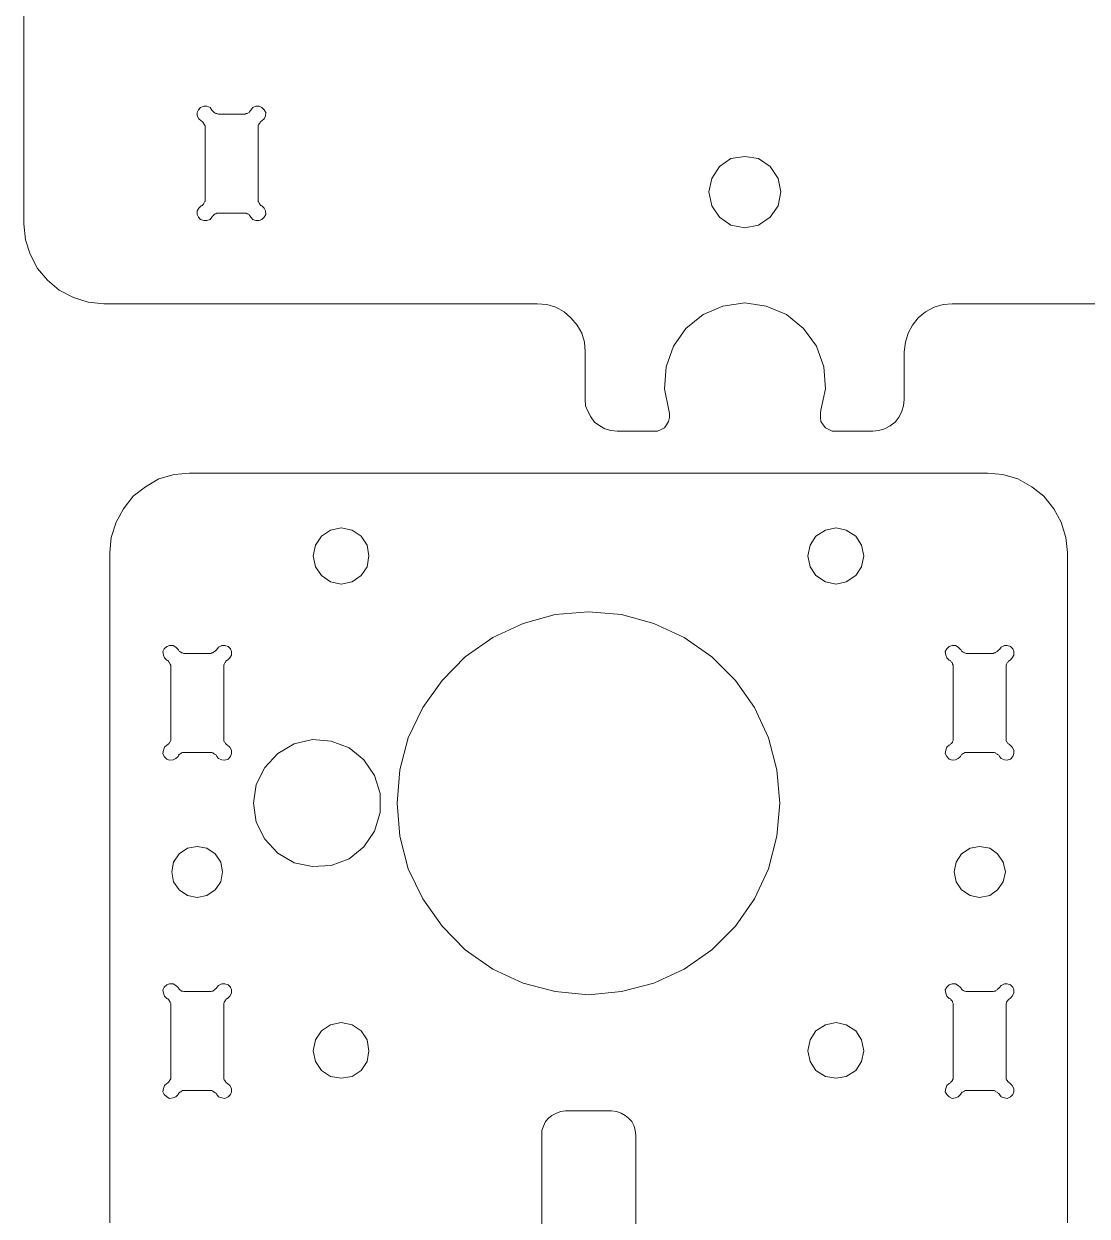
# Model space of a CAD drawing. Header units: inches. Extents: x 0 to 612, y 168 to 624.
# Drawn here: x 73.9 to 139.2, y 315.4 to 388.7 of the extents above; entities that cross this region are included whole.
import ezdxf

# ---------------------------------------------------------------- set-up
doc = ezdxf.new("R2010")
doc.units = ezdxf.units.IN
doc.header["$MEASUREMENT"] = 0
doc.layers.add('Capa 1', color=7, linetype='Continuous')

# ---------------------------------------------------------------- blocks, each defined once
blk = doc.blocks.new('block 344')
at = {"layer": 'Capa 1', "color": 7, "lineweight": 9, "true_color": 0xffffff}
blk.add_lwpolyline([(87.389, 383.133), (85.867, 383.133)], dxfattribs=at)
blk = doc.blocks.new('block 345')
at = {"layer": 'Capa 1', "color": 7, "lineweight": 9, "true_color": 0xffffff}
blk.add_lwpolyline([(88.254, 382.302), (88.254, 382.371), (88.254, 382.406), (88.289, 382.476), (88.323, 382.544), (88.357, 382.579), (88.392, 382.648), (88.427, 382.683), (88.496, 382.718)], dxfattribs=at)
blk = doc.blocks.new('block 346')
at = {"layer": 'Capa 1', "color": 7, "lineweight": 9, "true_color": 0xffffff}
blk.add_lwpolyline([(88.496, 382.718), (88.634, 382.855), (88.704, 383.028), (88.738, 383.236), (88.634, 383.409), (88.496, 383.548), (88.323, 383.616), (88.115, 383.616), (87.942, 383.548), (87.804, 383.375)], dxfattribs=at)
blk = doc.blocks.new('block 347')
at = {"layer": 'Capa 1', "color": 7, "lineweight": 9, "true_color": 0xffffff}
blk.add_lwpolyline([(87.804, 383.375), (87.77, 383.34), (87.735, 383.271), (87.701, 383.236), (87.631, 383.202), (87.597, 383.167), (87.527, 383.167), (87.458, 383.133), (87.389, 383.133)], dxfattribs=at)
blk = doc.blocks.new('block 349')
at = {"layer": 'Capa 1', "color": 7, "lineweight": 9, "true_color": 0xffffff}
blk.add_lwpolyline([(85.867, 383.133), (85.798, 383.133), (85.729, 383.167), (85.66, 383.167), (85.625, 383.202), (85.556, 383.236), (85.521, 383.271), (85.452, 383.34), (85.417, 383.375)], dxfattribs=at)
blk = doc.blocks.new('block 350')
at = {"layer": 'Capa 1', "color": 7, "lineweight": 9, "true_color": 0xffffff}
blk.add_lwpolyline([(88.254, 377.909), (88.254, 382.302)], dxfattribs=at)
blk = doc.blocks.new('block 355')
at = {"layer": 'Capa 1', "color": 7, "lineweight": 9, "true_color": 0xffffff}
blk.add_lwpolyline([(87.804, 376.803), (87.942, 376.664), (88.115, 376.595), (88.323, 376.595), (88.496, 376.664), (88.634, 376.803), (88.738, 376.976), (88.704, 377.183), (88.634, 377.355), (88.496, 377.494)], dxfattribs=at)
blk = doc.blocks.new('block 356')
at = {"layer": 'Capa 1', "color": 7, "lineweight": 9, "true_color": 0xffffff}
blk.add_lwpolyline([(88.496, 377.494), (88.427, 377.528), (88.392, 377.563), (88.357, 377.598), (88.323, 377.667), (88.289, 377.736), (88.254, 377.771), (88.254, 377.84), (88.254, 377.909)], dxfattribs=at)
blk = doc.blocks.new('block 440')
at = {"layer": 'Capa 1', "color": 7, "lineweight": 9, "true_color": 0xffffff}
blk.add_lwpolyline([(108.351, 368.535), (108.351, 365.595)], dxfattribs=at)
blk = doc.blocks.new('block 441')
at = {"layer": 'Capa 1', "color": 7, "lineweight": 9, "true_color": 0xffffff}
blk.add_lwpolyline([(108.351, 365.595), (108.385, 365.215), (108.524, 364.869), (108.697, 364.523), (108.939, 364.212), (109.25, 363.97), (109.562, 363.796), (109.942, 363.692), (110.323, 363.658)], dxfattribs=at)
blk = doc.blocks.new('block 442')
at = {"layer": 'Capa 1', "color": 7, "lineweight": 9, "true_color": 0xffffff}
blk.add_lwpolyline([(110.323, 363.658), (112.571, 363.658)], dxfattribs=at)
blk = doc.blocks.new('block 459')
at = {"layer": 'Capa 1', "color": 7, "lineweight": 9, "true_color": 0xffffff}
blk.add_lwpolyline([(85.417, 383.375), (85.313, 383.548), (85.106, 383.616), (84.933, 383.616), (84.726, 383.548), (84.587, 383.409), (84.518, 383.236), (84.518, 383.028), (84.622, 382.855), (84.76, 382.718)], dxfattribs=at)
blk = doc.blocks.new('block 460')
at = {"layer": 'Capa 1', "color": 7, "lineweight": 9, "true_color": 0xffffff}
blk.add_lwpolyline([(84.76, 382.718), (84.83, 382.683), (84.864, 382.648), (84.898, 382.579), (84.933, 382.544), (84.968, 382.476), (85.002, 382.406), (85.002, 382.371), (85.002, 382.302)], dxfattribs=at)
blk = doc.blocks.new('block 461')
at = {"layer": 'Capa 1', "color": 7, "lineweight": 9, "true_color": 0xffffff}
blk.add_lwpolyline([(85.002, 382.302), (85.002, 377.909)], dxfattribs=at)
blk = doc.blocks.new('block 462')
at = {"layer": 'Capa 1', "color": 7, "lineweight": 9, "true_color": 0xffffff}
blk.add_lwpolyline([(85.002, 377.909), (85.002, 377.84), (85.002, 377.771), (84.968, 377.736), (84.933, 377.667), (84.898, 377.598), (84.864, 377.563), (84.83, 377.528), (84.76, 377.494)], dxfattribs=at)
blk = doc.blocks.new('block 463')
at = {"layer": 'Capa 1', "color": 7, "lineweight": 9, "true_color": 0xffffff}
blk.add_lwpolyline([(84.76, 377.494), (84.622, 377.355), (84.518, 377.183), (84.518, 376.976), (84.587, 376.803), (84.726, 376.664), (84.933, 376.595), (85.106, 376.595), (85.313, 376.664), (85.417, 376.803)], dxfattribs=at)
blk = doc.blocks.new('block 464')
at = {"layer": 'Capa 1', "color": 7, "lineweight": 9, "true_color": 0xffffff}
blk.add_lwpolyline([(85.417, 376.803), (85.452, 376.871), (85.521, 376.906), (85.556, 376.976), (85.625, 377.01), (85.66, 377.01), (85.729, 377.044), (85.798, 377.044), (85.867, 377.044)], dxfattribs=at)
blk = doc.blocks.new('block 465')
at = {"layer": 'Capa 1', "color": 7, "lineweight": 9, "true_color": 0xffffff}
blk.add_lwpolyline([(85.867, 377.044), (87.389, 377.044)], dxfattribs=at)
blk = doc.blocks.new('block 466')
at = {"layer": 'Capa 1', "color": 7, "lineweight": 9, "true_color": 0xffffff}
blk.add_lwpolyline([(87.389, 377.044), (87.458, 377.044), (87.527, 377.044), (87.597, 377.01), (87.631, 377.01), (87.701, 376.976), (87.735, 376.906), (87.77, 376.871), (87.804, 376.803)], dxfattribs=at)
blk = doc.blocks.new('block 473')
at = {"layer": 'Capa 1', "color": 7, "lineweight": 9, "true_color": 0xffffff}
blk.add_lwpolyline([(127.963, 368.535), (128.033, 369.123), (128.206, 369.677), (128.482, 370.161), (128.828, 370.61), (129.278, 370.991), (129.797, 371.268), (130.35, 371.441), (130.904, 371.476)], dxfattribs=at)
blk = doc.blocks.new('block 474')
at = {"layer": 'Capa 1', "color": 7, "lineweight": 9, "true_color": 0xffffff}
blk.add_lwpolyline([(105.411, 371.476), (105.999, 371.441), (106.552, 371.268), (107.071, 370.991), (107.486, 370.61), (107.867, 370.161), (108.143, 369.677), (108.316, 369.123), (108.351, 368.535)], dxfattribs=at)
blk = doc.blocks.new('block 482')
at = {"layer": 'Capa 1', "color": 7, "lineweight": 9, "true_color": 0xffffff}
blk.add_lwpolyline([(120.388, 378.359), (120.215, 379.189), (119.731, 379.916), (119.005, 380.399), (118.174, 380.538), (117.31, 380.399), (116.618, 379.916), (116.134, 379.189), (115.96, 378.359), (116.134, 377.494), (116.618, 376.803), (117.31, 376.318), (118.174, 376.146), (119.005, 376.318), (119.731, 376.803), (120.215, 377.494), (120.388, 378.359)], dxfattribs=at)
blk = doc.blocks.new('block 484')
at = {"layer": 'Capa 1', "color": 7, "lineweight": 9, "true_color": 0xffffff}
blk.add_lwpolyline([(122.844, 364.938), (123.121, 366.253), (123.017, 367.602), (122.567, 368.881), (121.772, 369.953), (120.734, 370.818), (119.489, 371.337), (118.174, 371.545), (116.825, 371.337), (115.615, 370.818), (114.542, 369.953), (113.782, 368.881), (113.332, 367.602), (113.228, 366.253), (113.505, 364.938)], dxfattribs=at)
blk = doc.blocks.new('block 485')
at = {"layer": 'Capa 1', "color": 7, "lineweight": 9, "true_color": 0xffffff}
blk.add_lwpolyline([(122.844, 364.938), (122.81, 364.73), (122.81, 364.488), (122.844, 364.246), (122.982, 364.038), (123.121, 363.865), (123.329, 363.762), (123.536, 363.658), (123.778, 363.658)], dxfattribs=at)
blk = doc.blocks.new('block 486')
at = {"layer": 'Capa 1', "color": 7, "lineweight": 9, "true_color": 0xffffff}
blk.add_lwpolyline([(112.571, 363.658), (112.813, 363.658), (113.021, 363.762), (113.228, 363.865), (113.366, 364.038), (113.47, 364.246), (113.54, 364.488), (113.54, 364.73), (113.505, 364.938)], dxfattribs=at)
blk = doc.blocks.new('block 489')
at = {"layer": 'Capa 1', "color": 7, "lineweight": 9, "true_color": 0xffffff}
blk.add_lwpolyline([(73.864, 410.113), (73.864, 376.388)], dxfattribs=at)
blk = doc.blocks.new('block 490')
at = {"layer": 'Capa 1', "color": 7, "lineweight": 9, "true_color": 0xffffff}
blk.add_lwpolyline([(73.864, 376.388), (73.968, 375.419), (74.245, 374.52), (74.694, 373.654), (75.317, 372.929), (76.043, 372.306), (76.908, 371.855), (77.808, 371.579), (78.776, 371.476)], dxfattribs=at)
blk = doc.blocks.new('block 491')
at = {"layer": 'Capa 1', "color": 7, "lineweight": 9, "true_color": 0xffffff}
blk.add_lwpolyline([(78.776, 371.476), (105.411, 371.476)], dxfattribs=at)
blk = doc.blocks.new('block 502')
at = {"layer": 'Capa 1', "color": 7, "lineweight": 9, "true_color": 0xffffff}
blk.add_lwpolyline([(126.026, 363.658), (126.407, 363.692), (126.753, 363.796), (127.099, 363.97), (127.41, 364.212), (127.652, 364.523), (127.825, 364.869), (127.929, 365.215), (127.963, 365.595)], dxfattribs=at)
blk = doc.blocks.new('block 512')
at = {"layer": 'Capa 1', "color": 7, "lineweight": 9, "true_color": 0xffffff}
blk.add_lwpolyline([(123.778, 363.658), (126.026, 363.658)], dxfattribs=at)
blk = doc.blocks.new('block 514')
at = {"layer": 'Capa 1', "color": 7, "lineweight": 9, "true_color": 0xffffff}
blk.add_lwpolyline([(127.963, 365.595), (127.963, 368.535)], dxfattribs=at)
blk = doc.blocks.new('block 515')
at = {"layer": 'Capa 1', "color": 7, "lineweight": 9, "true_color": 0xffffff}
blk.add_lwpolyline([(130.904, 371.476), (272.102, 371.476)], dxfattribs=at)
blk = doc.blocks.new('block 2696')
at = {"layer": 'Capa 1', "color": 7, "lineweight": 9, "true_color": 0xffffff}
blk.add_lwpolyline([(86.144, 328.376), (86.144, 328.41), (86.144, 328.479), (86.178, 328.549), (86.213, 328.618), (86.248, 328.652), (86.282, 328.722), (86.317, 328.757), (86.386, 328.791)], dxfattribs=at)
blk = doc.blocks.new('block 2697')
at = {"layer": 'Capa 1', "color": 7, "lineweight": 9, "true_color": 0xffffff}
blk.add_lwpolyline([(86.386, 328.791), (86.524, 328.93), (86.628, 329.103), (86.628, 329.31), (86.559, 329.482), (86.42, 329.621), (86.213, 329.69), (86.04, 329.69), (85.833, 329.587), (85.729, 329.448)], dxfattribs=at)
blk = doc.blocks.new('block 2698')
at = {"layer": 'Capa 1', "color": 7, "lineweight": 9, "true_color": 0xffffff}
blk.add_lwpolyline([(85.729, 350.237), (85.694, 350.202), (85.625, 350.133), (85.59, 350.099), (85.521, 350.063), (85.486, 350.029), (85.417, 350.029), (85.348, 349.995), (85.279, 349.995)], dxfattribs=at)
blk = doc.blocks.new('block 2699')
at = {"layer": 'Capa 1', "color": 7, "lineweight": 9, "true_color": 0xffffff}
blk.add_lwpolyline([(83.342, 350.237), (83.204, 350.375), (83.031, 350.479), (82.823, 350.479), (82.65, 350.41), (82.478, 350.271), (82.408, 350.099), (82.443, 349.891), (82.512, 349.718), (82.65, 349.58)], dxfattribs=at)
blk = doc.blocks.new('block 2700')
at = {"layer": 'Capa 1', "color": 7, "lineweight": 9, "true_color": 0xffffff}
blk.add_lwpolyline([(82.65, 349.58), (82.719, 349.545), (82.754, 349.511), (82.789, 349.441), (82.823, 349.407), (82.858, 349.338), (82.892, 349.269), (82.892, 349.199), (82.892, 349.165)], dxfattribs=at)
blk = doc.blocks.new('block 2701')
at = {"layer": 'Capa 1', "color": 7, "lineweight": 9, "true_color": 0xffffff}
blk.add_lwpolyline([(82.65, 344.356), (82.512, 344.219), (82.443, 344.045), (82.408, 343.838), (82.478, 343.665), (82.65, 343.492), (82.823, 343.423), (83.031, 343.457), (83.204, 343.526), (83.342, 343.665)], dxfattribs=at)
blk = doc.blocks.new('block 2703')
at = {"layer": 'Capa 1', "color": 7, "lineweight": 9, "true_color": 0xffffff}
blk.add_lwpolyline([(85.729, 343.665), (85.833, 343.526), (86.04, 343.457), (86.213, 343.423), (86.42, 343.492), (86.559, 343.665), (86.628, 343.838), (86.628, 344.045), (86.524, 344.219), (86.386, 344.356)], dxfattribs=at)
blk = doc.blocks.new('block 2704')
at = {"layer": 'Capa 1', "color": 7, "lineweight": 9, "true_color": 0xffffff}
blk.add_lwpolyline([(86.386, 344.356), (86.317, 344.392), (86.282, 344.426), (86.248, 344.461), (86.213, 344.529), (86.178, 344.564), (86.144, 344.634), (86.144, 344.702), (86.144, 344.771)], dxfattribs=at)
blk = doc.blocks.new('block 2705')
at = {"layer": 'Capa 1', "color": 7, "lineweight": 9, "true_color": 0xffffff}
blk.add_lwpolyline([(85.279, 349.995), (83.757, 349.995)], dxfattribs=at)
blk = doc.blocks.new('block 2706')
at = {"layer": 'Capa 1', "color": 7, "lineweight": 9, "true_color": 0xffffff}
blk.add_lwpolyline([(83.757, 349.995), (83.688, 349.995), (83.619, 350.029), (83.55, 350.029), (83.515, 350.063), (83.446, 350.099), (83.411, 350.133), (83.376, 350.202), (83.342, 350.237)], dxfattribs=at)
blk = doc.blocks.new('block 2707')
at = {"layer": 'Capa 1', "color": 7, "lineweight": 9, "true_color": 0xffffff}
blk.add_lwpolyline([(82.892, 349.165), (82.892, 344.771)], dxfattribs=at)
blk = doc.blocks.new('block 2708')
at = {"layer": 'Capa 1', "color": 7, "lineweight": 9, "true_color": 0xffffff}
blk.add_lwpolyline([(83.342, 343.665), (83.376, 343.734), (83.411, 343.769), (83.446, 343.803), (83.515, 343.838), (83.55, 343.872), (83.619, 343.907), (83.688, 343.907), (83.757, 343.907)], dxfattribs=at)
blk = doc.blocks.new('block 2709')
at = {"layer": 'Capa 1', "color": 7, "lineweight": 9, "true_color": 0xffffff}
blk.add_lwpolyline([(83.757, 343.907), (85.279, 343.907)], dxfattribs=at)
blk = doc.blocks.new('block 2710')
at = {"layer": 'Capa 1', "color": 7, "lineweight": 9, "true_color": 0xffffff}
blk.add_lwpolyline([(85.279, 343.907), (85.348, 343.907), (85.417, 343.907), (85.486, 343.872), (85.521, 343.838), (85.59, 343.803), (85.625, 343.769), (85.694, 343.734), (85.729, 343.665)], dxfattribs=at)
blk = doc.blocks.new('block 2714')
at = {"layer": 'Capa 1', "color": 7, "lineweight": 9, "true_color": 0xffffff}
blk.add_lwpolyline([(105.688, 314.782), (105.688, 320.386)], dxfattribs=at)
blk = doc.blocks.new('block 2715')
at = {"layer": 'Capa 1', "color": 7, "lineweight": 9, "true_color": 0xffffff}
blk.add_lwpolyline([(105.688, 320.386), (105.688, 320.662), (105.791, 320.939), (105.93, 321.216), (106.103, 321.423), (106.31, 321.596), (106.586, 321.734), (106.863, 321.838), (107.14, 321.873)], dxfattribs=at)
blk = doc.blocks.new('block 2716')
at = {"layer": 'Capa 1', "color": 7, "lineweight": 9, "true_color": 0xffffff}
blk.add_lwpolyline([(107.14, 321.873), (109.977, 321.873)], dxfattribs=at)
blk = doc.blocks.new('block 2717')
at = {"layer": 'Capa 1', "color": 7, "lineweight": 9, "true_color": 0xffffff}
blk.add_lwpolyline([(109.977, 321.873), (110.288, 321.838), (110.564, 321.734), (110.807, 321.596), (111.014, 321.423), (111.222, 321.216), (111.36, 320.939), (111.429, 320.662), (111.464, 320.386)], dxfattribs=at)
blk = doc.blocks.new('block 2718')
at = {"layer": 'Capa 1', "color": 7, "lineweight": 9, "true_color": 0xffffff}
blk.add_lwpolyline([(111.464, 320.386), (111.464, 314.782)], dxfattribs=at)
blk = doc.blocks.new('block 2736')
at = {"layer": 'Capa 1', "color": 7, "lineweight": 9, "true_color": 0xffffff}
blk.add_lwpolyline([(137.995, 314.989), (137.995, 356.187)], dxfattribs=at)
blk = doc.blocks.new('block 2737')
at = {"layer": 'Capa 1', "color": 7, "lineweight": 9, "true_color": 0xffffff}
blk.add_lwpolyline([(137.995, 356.187), (137.891, 357.12), (137.614, 358.055), (137.165, 358.885), (136.542, 359.646), (135.815, 360.233), (134.951, 360.718), (134.017, 360.995), (133.083, 361.063)], dxfattribs=at)
blk = doc.blocks.new('block 2738')
at = {"layer": 'Capa 1', "color": 7, "lineweight": 9, "true_color": 0xffffff}
blk.add_lwpolyline([(133.083, 361.063), (84.034, 361.063)], dxfattribs=at)
blk = doc.blocks.new('block 2739')
at = {"layer": 'Capa 1', "color": 7, "lineweight": 9, "true_color": 0xffffff}
blk.add_lwpolyline([(84.034, 361.063), (83.1, 360.995), (82.166, 360.718), (81.336, 360.233), (80.575, 359.646), (79.987, 358.885), (79.537, 358.055), (79.226, 357.12), (79.157, 356.187)], dxfattribs=at)
blk = doc.blocks.new('block 2740')
at = {"layer": 'Capa 1', "color": 7, "lineweight": 9, "true_color": 0xffffff}
blk.add_lwpolyline([(79.157, 356.187), (79.157, 314.989)], dxfattribs=at)
blk = doc.blocks.new('block 2754')
at = {"layer": 'Capa 1', "color": 7, "lineweight": 9, "true_color": 0xffffff}
blk.add_lwpolyline([(122.049, 355.979), (122.187, 355.321), (122.533, 354.769), (123.121, 354.388), (123.778, 354.25), (124.401, 354.388), (124.989, 354.769), (125.334, 355.321), (125.473, 355.979), (125.334, 356.636), (124.989, 357.189), (124.401, 357.57), (123.778, 357.709), (123.121, 357.57), (122.533, 357.189), (122.187, 356.636), (122.049, 355.979)], dxfattribs=at)
blk = doc.blocks.new('block 2755')
at = {"layer": 'Capa 1', "color": 7, "lineweight": 9, "true_color": 0xffffff}
blk.add_lwpolyline([(91.644, 355.979), (91.782, 355.321), (92.163, 354.769), (92.716, 354.388), (93.373, 354.25), (94.03, 354.388), (94.584, 354.769), (94.964, 355.321), (95.068, 355.979), (94.964, 356.636), (94.584, 357.189), (94.03, 357.57), (93.373, 357.709), (92.716, 357.57), (92.163, 357.189), (91.782, 356.636), (91.644, 355.979)], dxfattribs=at)
blk = doc.blocks.new('block 2756')
at = {"layer": 'Capa 1', "color": 7, "lineweight": 9, "true_color": 0xffffff}
blk.add_lwpolyline([(82.961, 336.573), (83.065, 335.951), (83.411, 335.467), (83.93, 335.121), (84.518, 334.982), (85.106, 335.121), (85.625, 335.467), (85.971, 335.951), (86.075, 336.573), (85.971, 337.162), (85.625, 337.681), (85.106, 338.026), (84.518, 338.13), (83.93, 338.026), (83.411, 337.681), (83.065, 337.162), (82.961, 336.573)], dxfattribs=at)
blk = doc.blocks.new('block 2757')
at = {"layer": 'Capa 1', "color": 7, "lineweight": 9, "true_color": 0xffffff}
blk.add_lwpolyline([(96.798, 340.794), (96.971, 338.753), (97.489, 336.747), (98.389, 334.913), (99.565, 333.219), (100.983, 331.766), (102.678, 330.59), (104.546, 329.725), (106.518, 329.206), (108.559, 328.999), (110.599, 329.206), (112.571, 329.725), (114.439, 330.59), (116.134, 331.766), (117.586, 333.219), (118.763, 334.913), (119.627, 336.747), (120.146, 338.753), (120.319, 340.794), (120.146, 342.835), (119.627, 344.807), (118.763, 346.674), (117.586, 348.334), (116.134, 349.787), (114.439, 350.964), (112.571, 351.828), (110.599, 352.382), (108.559, 352.555), (106.518, 352.382), (104.546, 351.828), (102.678, 350.964), (100.983, 349.787), (99.565, 348.334), (98.389, 346.674), (97.489, 344.807), (96.971, 342.835), (96.798, 340.794)], dxfattribs=at)
blk = doc.blocks.new('block 2758')
at = {"layer": 'Capa 1', "color": 7, "lineweight": 9, "true_color": 0xffffff}
blk.add_lwpolyline([(87.977, 340.794), (88.15, 339.618), (88.669, 338.58), (89.464, 337.716), (90.468, 337.127), (91.609, 336.885), (92.75, 336.954), (93.857, 337.369), (94.757, 338.096), (95.414, 339.064), (95.76, 340.206), (95.76, 341.382), (95.414, 342.489), (94.757, 343.457), (93.857, 344.184), (92.75, 344.599), (91.609, 344.702), (90.468, 344.426), (89.464, 343.838), (88.669, 342.973), (88.15, 341.936), (87.977, 340.794)], dxfattribs=at)
blk = doc.blocks.new('block 2759')
at = {"layer": 'Capa 1', "color": 7, "lineweight": 9, "true_color": 0xffffff}
blk.add_lwpolyline([(85.279, 329.206), (83.757, 329.206)], dxfattribs=at)
blk = doc.blocks.new('block 2760')
at = {"layer": 'Capa 1', "color": 7, "lineweight": 9, "true_color": 0xffffff}
blk.add_lwpolyline([(85.729, 329.448), (85.694, 329.414), (85.625, 329.345), (85.59, 329.31), (85.521, 329.275), (85.486, 329.241), (85.417, 329.241), (85.348, 329.206), (85.279, 329.206)], dxfattribs=at)
blk = doc.blocks.new('block 2761')
at = {"layer": 'Capa 1', "color": 7, "lineweight": 9, "true_color": 0xffffff}
blk.add_lwpolyline([(86.144, 323.983), (86.144, 328.376)], dxfattribs=at)
blk = doc.blocks.new('block 2762')
at = {"layer": 'Capa 1', "color": 7, "lineweight": 9, "true_color": 0xffffff}
blk.add_lwpolyline([(86.386, 323.567), (86.317, 323.603), (86.282, 323.637), (86.248, 323.672), (86.213, 323.741), (86.178, 323.775), (86.144, 323.845), (86.144, 323.914), (86.144, 323.983)], dxfattribs=at)
blk = doc.blocks.new('block 2763')
at = {"layer": 'Capa 1', "color": 7, "lineweight": 9, "true_color": 0xffffff}
blk.add_lwpolyline([(85.729, 322.876), (85.833, 322.737), (86.04, 322.669), (86.213, 322.634), (86.42, 322.737), (86.559, 322.876), (86.628, 323.049), (86.628, 323.257), (86.524, 323.43), (86.386, 323.567)], dxfattribs=at)
blk = doc.blocks.new('block 2764')
at = {"layer": 'Capa 1', "color": 7, "lineweight": 9, "true_color": 0xffffff}
blk.add_lwpolyline([(85.279, 323.118), (85.348, 323.118), (85.417, 323.118), (85.486, 323.083), (85.521, 323.049), (85.59, 323.015), (85.625, 322.979), (85.694, 322.945), (85.729, 322.876)], dxfattribs=at)
blk = doc.blocks.new('block 2765')
at = {"layer": 'Capa 1', "color": 7, "lineweight": 9, "true_color": 0xffffff}
blk.add_lwpolyline([(83.757, 323.118), (85.279, 323.118)], dxfattribs=at)
blk = doc.blocks.new('block 2766')
at = {"layer": 'Capa 1', "color": 7, "lineweight": 9, "true_color": 0xffffff}
blk.add_lwpolyline([(83.342, 322.876), (83.376, 322.945), (83.411, 322.979), (83.446, 323.015), (83.515, 323.049), (83.55, 323.083), (83.619, 323.118), (83.688, 323.118), (83.757, 323.118)], dxfattribs=at)
blk = doc.blocks.new('block 2767')
at = {"layer": 'Capa 1', "color": 7, "lineweight": 9, "true_color": 0xffffff}
blk.add_lwpolyline([(82.65, 323.567), (82.512, 323.43), (82.443, 323.257), (82.408, 323.049), (82.478, 322.876), (82.65, 322.737), (82.823, 322.634), (83.031, 322.669), (83.204, 322.737), (83.342, 322.876)], dxfattribs=at)
blk = doc.blocks.new('block 2768')
at = {"layer": 'Capa 1', "color": 7, "lineweight": 9, "true_color": 0xffffff}
blk.add_lwpolyline([(82.892, 323.983), (82.892, 323.914), (82.892, 323.845), (82.858, 323.775), (82.823, 323.741), (82.789, 323.672), (82.754, 323.637), (82.719, 323.603), (82.65, 323.567)], dxfattribs=at)
blk = doc.blocks.new('block 2769')
at = {"layer": 'Capa 1', "color": 7, "lineweight": 9, "true_color": 0xffffff}
blk.add_lwpolyline([(82.892, 328.376), (82.892, 323.983)], dxfattribs=at)
blk = doc.blocks.new('block 2770')
at = {"layer": 'Capa 1', "color": 7, "lineweight": 9, "true_color": 0xffffff}
blk.add_lwpolyline([(82.65, 328.791), (82.719, 328.757), (82.754, 328.722), (82.789, 328.652), (82.823, 328.618), (82.858, 328.549), (82.892, 328.479), (82.892, 328.41), (82.892, 328.376)], dxfattribs=at)
blk = doc.blocks.new('block 2771')
at = {"layer": 'Capa 1', "color": 7, "lineweight": 9, "true_color": 0xffffff}
blk.add_lwpolyline([(83.342, 329.448), (83.204, 329.587), (83.031, 329.69), (82.823, 329.69), (82.65, 329.621), (82.478, 329.482), (82.408, 329.31), (82.443, 329.103), (82.512, 328.93), (82.65, 328.791)], dxfattribs=at)
blk = doc.blocks.new('block 2772')
at = {"layer": 'Capa 1', "color": 7, "lineweight": 9, "true_color": 0xffffff}
blk.add_lwpolyline([(83.757, 329.206), (83.688, 329.206), (83.619, 329.241), (83.55, 329.241), (83.515, 329.275), (83.446, 329.31), (83.411, 329.345), (83.376, 329.414), (83.342, 329.448)], dxfattribs=at)
blk = doc.blocks.new('block 2773')
at = {"layer": 'Capa 1', "color": 7, "lineweight": 9, "true_color": 0xffffff}
blk.add_lwpolyline([(86.386, 349.58), (86.524, 349.718), (86.628, 349.891), (86.628, 350.099), (86.559, 350.271), (86.42, 350.41), (86.213, 350.479), (86.04, 350.479), (85.833, 350.375), (85.729, 350.237)], dxfattribs=at)
blk = doc.blocks.new('block 2774')
at = {"layer": 'Capa 1', "color": 7, "lineweight": 9, "true_color": 0xffffff}
blk.add_lwpolyline([(86.144, 349.165), (86.144, 349.199), (86.144, 349.269), (86.178, 349.338), (86.213, 349.407), (86.248, 349.441), (86.282, 349.511), (86.317, 349.545), (86.386, 349.58)], dxfattribs=at)
blk = doc.blocks.new('block 2775')
at = {"layer": 'Capa 1', "color": 7, "lineweight": 9, "true_color": 0xffffff}
blk.add_lwpolyline([(86.144, 344.771), (86.144, 349.165)], dxfattribs=at)
blk = doc.blocks.new('block 2776')
at = {"layer": 'Capa 1', "color": 7, "lineweight": 9, "true_color": 0xffffff}
blk.add_lwpolyline([(82.892, 344.771), (82.892, 344.702), (82.892, 344.634), (82.858, 344.564), (82.823, 344.529), (82.789, 344.461), (82.754, 344.426), (82.719, 344.392), (82.65, 344.356)], dxfattribs=at)
blk = doc.blocks.new('block 2777')
at = {"layer": 'Capa 1', "color": 7, "lineweight": 9, "true_color": 0xffffff}
blk.add_lwpolyline([(133.36, 329.206), (131.837, 329.206)], dxfattribs=at)
blk = doc.blocks.new('block 2778')
at = {"layer": 'Capa 1', "color": 7, "lineweight": 9, "true_color": 0xffffff}
blk.add_lwpolyline([(133.81, 329.448), (133.775, 329.414), (133.706, 329.345), (133.671, 329.31), (133.602, 329.275), (133.567, 329.241), (133.498, 329.241), (133.429, 329.206), (133.36, 329.206)], dxfattribs=at)
blk = doc.blocks.new('block 2779')
at = {"layer": 'Capa 1', "color": 7, "lineweight": 9, "true_color": 0xffffff}
blk.add_lwpolyline([(134.466, 328.791), (134.605, 328.93), (134.708, 329.103), (134.708, 329.31), (134.64, 329.482), (134.501, 329.621), (134.293, 329.69), (134.121, 329.69), (133.913, 329.587), (133.81, 329.448)], dxfattribs=at)
blk = doc.blocks.new('block 2780')
at = {"layer": 'Capa 1', "color": 7, "lineweight": 9, "true_color": 0xffffff}
blk.add_lwpolyline([(134.225, 328.376), (134.225, 328.41), (134.225, 328.479), (134.259, 328.549), (134.293, 328.618), (134.328, 328.652), (134.363, 328.722), (134.432, 328.757), (134.466, 328.791)], dxfattribs=at)
blk = doc.blocks.new('block 2781')
at = {"layer": 'Capa 1', "color": 7, "lineweight": 9, "true_color": 0xffffff}
blk.add_lwpolyline([(134.225, 323.983), (134.225, 328.376)], dxfattribs=at)
blk = doc.blocks.new('block 2782')
at = {"layer": 'Capa 1', "color": 7, "lineweight": 9, "true_color": 0xffffff}
blk.add_lwpolyline([(134.466, 323.567), (134.432, 323.603), (134.363, 323.637), (134.328, 323.672), (134.293, 323.741), (134.259, 323.775), (134.225, 323.845), (134.225, 323.914), (134.225, 323.983)], dxfattribs=at)
blk = doc.blocks.new('block 2783')
at = {"layer": 'Capa 1', "color": 7, "lineweight": 9, "true_color": 0xffffff}
blk.add_lwpolyline([(133.81, 322.876), (133.913, 322.737), (134.121, 322.669), (134.293, 322.634), (134.501, 322.737), (134.64, 322.876), (134.708, 323.049), (134.708, 323.257), (134.605, 323.43), (134.466, 323.567)], dxfattribs=at)
blk = doc.blocks.new('block 2784')
at = {"layer": 'Capa 1', "color": 7, "lineweight": 9, "true_color": 0xffffff}
blk.add_lwpolyline([(133.36, 323.118), (133.429, 323.118), (133.498, 323.118), (133.567, 323.083), (133.602, 323.049), (133.671, 323.015), (133.706, 322.979), (133.775, 322.945), (133.81, 322.876)], dxfattribs=at)
blk = doc.blocks.new('block 2785')
at = {"layer": 'Capa 1', "color": 7, "lineweight": 9, "true_color": 0xffffff}
blk.add_lwpolyline([(131.837, 323.118), (133.36, 323.118)], dxfattribs=at)
blk = doc.blocks.new('block 2786')
at = {"layer": 'Capa 1', "color": 7, "lineweight": 9, "true_color": 0xffffff}
blk.add_lwpolyline([(131.423, 322.876), (131.457, 322.945), (131.492, 322.979), (131.526, 323.015), (131.596, 323.049), (131.665, 323.083), (131.699, 323.118), (131.769, 323.118), (131.837, 323.118)], dxfattribs=at)
blk = doc.blocks.new('block 2787')
at = {"layer": 'Capa 1', "color": 7, "lineweight": 9, "true_color": 0xffffff}
blk.add_lwpolyline([(130.731, 323.567), (130.592, 323.43), (130.523, 323.257), (130.489, 323.049), (130.592, 322.876), (130.731, 322.737), (130.904, 322.634), (131.111, 322.669), (131.284, 322.737), (131.423, 322.876)], dxfattribs=at)
blk = doc.blocks.new('block 2788')
at = {"layer": 'Capa 1', "color": 7, "lineweight": 9, "true_color": 0xffffff}
blk.add_lwpolyline([(130.973, 323.983), (130.973, 323.914), (130.973, 323.845), (130.938, 323.775), (130.938, 323.741), (130.869, 323.672), (130.834, 323.637), (130.8, 323.603), (130.731, 323.567)], dxfattribs=at)
blk = doc.blocks.new('block 2789')
at = {"layer": 'Capa 1', "color": 7, "lineweight": 9, "true_color": 0xffffff}
blk.add_lwpolyline([(130.973, 328.376), (130.973, 323.983)], dxfattribs=at)
blk = doc.blocks.new('block 2790')
at = {"layer": 'Capa 1', "color": 7, "lineweight": 9, "true_color": 0xffffff}
blk.add_lwpolyline([(130.731, 328.791), (130.8, 328.757), (130.834, 328.722), (130.869, 328.652), (130.938, 328.618), (130.938, 328.549), (130.973, 328.479), (130.973, 328.41), (130.973, 328.376)], dxfattribs=at)
blk = doc.blocks.new('block 2791')
at = {"layer": 'Capa 1', "color": 7, "lineweight": 9, "true_color": 0xffffff}
blk.add_lwpolyline([(131.423, 329.448), (131.284, 329.587), (131.111, 329.69), (130.904, 329.69), (130.731, 329.621), (130.592, 329.482), (130.489, 329.31), (130.523, 329.103), (130.592, 328.93), (130.731, 328.791)], dxfattribs=at)
blk = doc.blocks.new('block 2792')
at = {"layer": 'Capa 1', "color": 7, "lineweight": 9, "true_color": 0xffffff}
blk.add_lwpolyline([(131.837, 329.206), (131.769, 329.206), (131.699, 329.241), (131.665, 329.241), (131.596, 329.275), (131.526, 329.31), (131.492, 329.345), (131.457, 329.414), (131.423, 329.448)], dxfattribs=at)
blk = doc.blocks.new('block 2793')
at = {"layer": 'Capa 1', "color": 7, "lineweight": 9, "true_color": 0xffffff}
blk.add_lwpolyline([(133.36, 349.995), (131.837, 349.995)], dxfattribs=at)
blk = doc.blocks.new('block 2794')
at = {"layer": 'Capa 1', "color": 7, "lineweight": 9, "true_color": 0xffffff}
blk.add_lwpolyline([(133.81, 350.237), (133.775, 350.202), (133.706, 350.133), (133.671, 350.099), (133.602, 350.063), (133.567, 350.029), (133.498, 350.029), (133.429, 349.995), (133.36, 349.995)], dxfattribs=at)
blk = doc.blocks.new('block 2795')
at = {"layer": 'Capa 1', "color": 7, "lineweight": 9, "true_color": 0xffffff}
blk.add_lwpolyline([(134.466, 349.58), (134.605, 349.718), (134.708, 349.891), (134.708, 350.099), (134.64, 350.271), (134.501, 350.41), (134.293, 350.479), (134.121, 350.479), (133.913, 350.375), (133.81, 350.237)], dxfattribs=at)
blk = doc.blocks.new('block 2796')
at = {"layer": 'Capa 1', "color": 7, "lineweight": 9, "true_color": 0xffffff}
blk.add_lwpolyline([(134.225, 349.165), (134.225, 349.199), (134.225, 349.269), (134.259, 349.338), (134.293, 349.407), (134.328, 349.441), (134.363, 349.511), (134.432, 349.545), (134.466, 349.58)], dxfattribs=at)
blk = doc.blocks.new('block 2797')
at = {"layer": 'Capa 1', "color": 7, "lineweight": 9, "true_color": 0xffffff}
blk.add_lwpolyline([(134.225, 344.771), (134.225, 349.165)], dxfattribs=at)
blk = doc.blocks.new('block 2798')
at = {"layer": 'Capa 1', "color": 7, "lineweight": 9, "true_color": 0xffffff}
blk.add_lwpolyline([(134.466, 344.356), (134.432, 344.392), (134.363, 344.426), (134.328, 344.461), (134.293, 344.529), (134.259, 344.564), (134.225, 344.634), (134.225, 344.702), (134.225, 344.771)], dxfattribs=at)
blk = doc.blocks.new('block 2799')
at = {"layer": 'Capa 1', "color": 7, "lineweight": 9, "true_color": 0xffffff}
blk.add_lwpolyline([(133.81, 343.665), (133.913, 343.526), (134.121, 343.457), (134.293, 343.423), (134.501, 343.492), (134.64, 343.665), (134.708, 343.838), (134.708, 344.045), (134.605, 344.219), (134.466, 344.356)], dxfattribs=at)
blk = doc.blocks.new('block 2800')
at = {"layer": 'Capa 1', "color": 7, "lineweight": 9, "true_color": 0xffffff}
blk.add_lwpolyline([(133.36, 343.907), (133.429, 343.907), (133.498, 343.907), (133.567, 343.872), (133.602, 343.838), (133.671, 343.803), (133.706, 343.769), (133.775, 343.734), (133.81, 343.665)], dxfattribs=at)
blk = doc.blocks.new('block 2801')
at = {"layer": 'Capa 1', "color": 7, "lineweight": 9, "true_color": 0xffffff}
blk.add_lwpolyline([(131.837, 343.907), (133.36, 343.907)], dxfattribs=at)
blk = doc.blocks.new('block 2802')
at = {"layer": 'Capa 1', "color": 7, "lineweight": 9, "true_color": 0xffffff}
blk.add_lwpolyline([(131.423, 343.665), (131.457, 343.734), (131.492, 343.769), (131.526, 343.803), (131.596, 343.838), (131.665, 343.872), (131.699, 343.907), (131.769, 343.907), (131.837, 343.907)], dxfattribs=at)
blk = doc.blocks.new('block 2803')
at = {"layer": 'Capa 1', "color": 7, "lineweight": 9, "true_color": 0xffffff}
blk.add_lwpolyline([(130.731, 344.356), (130.592, 344.219), (130.523, 344.045), (130.489, 343.838), (130.592, 343.665), (130.731, 343.492), (130.904, 343.423), (131.111, 343.457), (131.284, 343.526), (131.423, 343.665)], dxfattribs=at)
blk = doc.blocks.new('block 2804')
at = {"layer": 'Capa 1', "color": 7, "lineweight": 9, "true_color": 0xffffff}
blk.add_lwpolyline([(130.973, 344.771), (130.973, 344.702), (130.973, 344.634), (130.938, 344.564), (130.938, 344.529), (130.869, 344.461), (130.834, 344.426), (130.8, 344.392), (130.731, 344.356)], dxfattribs=at)
blk = doc.blocks.new('block 2805')
at = {"layer": 'Capa 1', "color": 7, "lineweight": 9, "true_color": 0xffffff}
blk.add_lwpolyline([(130.973, 349.165), (130.973, 344.771)], dxfattribs=at)
blk = doc.blocks.new('block 2806')
at = {"layer": 'Capa 1', "color": 7, "lineweight": 9, "true_color": 0xffffff}
blk.add_lwpolyline([(130.731, 349.58), (130.8, 349.545), (130.834, 349.511), (130.869, 349.441), (130.938, 349.407), (130.938, 349.338), (130.973, 349.269), (130.973, 349.199), (130.973, 349.165)], dxfattribs=at)
blk = doc.blocks.new('block 2807')
at = {"layer": 'Capa 1', "color": 7, "lineweight": 9, "true_color": 0xffffff}
blk.add_lwpolyline([(131.423, 350.237), (131.284, 350.375), (131.111, 350.479), (130.904, 350.479), (130.731, 350.41), (130.592, 350.271), (130.489, 350.099), (130.523, 349.891), (130.592, 349.718), (130.731, 349.58)], dxfattribs=at)
blk = doc.blocks.new('block 2808')
at = {"layer": 'Capa 1', "color": 7, "lineweight": 9, "true_color": 0xffffff}
blk.add_lwpolyline([(131.837, 349.995), (131.769, 349.995), (131.699, 350.029), (131.665, 350.029), (131.596, 350.063), (131.526, 350.099), (131.492, 350.133), (131.457, 350.202), (131.423, 350.237)], dxfattribs=at)
blk = doc.blocks.new('block 2809')
at = {"layer": 'Capa 1', "color": 7, "lineweight": 9, "true_color": 0xffffff}
blk.add_lwpolyline([(91.644, 325.574), (91.782, 324.917), (92.163, 324.363), (92.716, 323.983), (93.373, 323.879), (94.03, 323.983), (94.584, 324.363), (94.964, 324.917), (95.068, 325.574), (94.964, 326.231), (94.584, 326.785), (94.03, 327.165), (93.373, 327.304), (92.716, 327.165), (92.163, 326.785), (91.782, 326.231), (91.644, 325.574)], dxfattribs=at)
blk = doc.blocks.new('block 2810')
at = {"layer": 'Capa 1', "color": 7, "lineweight": 9, "true_color": 0xffffff}
blk.add_lwpolyline([(122.049, 325.574), (122.187, 324.917), (122.533, 324.363), (123.121, 323.983), (123.778, 323.879), (124.401, 323.983), (124.989, 324.363), (125.334, 324.917), (125.473, 325.574), (125.334, 326.231), (124.989, 326.785), (124.401, 327.165), (123.778, 327.304), (123.121, 327.165), (122.533, 326.785), (122.187, 326.231), (122.049, 325.574)], dxfattribs=at)
blk = doc.blocks.new('block 2811')
at = {"layer": 'Capa 1', "color": 7, "lineweight": 9, "true_color": 0xffffff}
blk.add_lwpolyline([(131.042, 336.573), (131.146, 335.951), (131.492, 335.467), (132.011, 335.121), (132.599, 334.982), (133.221, 335.121), (133.706, 335.467), (134.052, 335.951), (134.19, 336.573), (134.052, 337.162), (133.706, 337.681), (133.221, 338.026), (132.599, 338.13), (132.011, 338.026), (131.492, 337.681), (131.146, 337.162), (131.042, 336.573)], dxfattribs=at)

msp = doc.modelspace()

# ---------------------------------------------------------------- block references
at = {"layer": 'Capa 1'}
for name in ['block 489', 'block 459', 'block 349', 'block 347', 'block 346', 'block 460', 'block 344', 'block 345', 'block 461', 'block 350', 'block 482', 'block 463', 'block 462', 'block 355', 'block 356', 'block 464', 'block 465', 'block 466', 'block 490', 'block 484', 'block 491', 'block 474', 'block 473', 'block 515', 'block 440', 'block 514', 'block 441', 'block 486', 'block 485', 'block 502', 'block 442', 'block 512', 'block 2739', 'block 2738', 'block 2737', 'block 2755', 'block 2754', 'block 2740', 'block 2736', 'block 2757', 'block 2699', 'block 2773', 'block 2807', 'block 2795', 'block 2700', 'block 2706', 'block 2705', 'block 2698', 'block 2774', 'block 2806', 'block 2808', 'block 2793', 'block 2794', 'block 2796', 'block 2707', 'block 2775', 'block 2805', 'block 2797', 'block 2776', 'block 2704', 'block 2758', 'block 2804', 'block 2798', 'block 2701', 'block 2708', 'block 2709', 'block 2710', 'block 2703', 'block 2803', 'block 2802', 'block 2801', 'block 2800', 'block 2799', 'block 2756', 'block 2811', 'block 2771', 'block 2772', 'block 2759', 'block 2760', 'block 2697', 'block 2791', 'block 2792', 'block 2777', 'block 2778', 'block 2779', 'block 2770', 'block 2769', 'block 2696', 'block 2761', 'block 2790', 'block 2789', 'block 2780', 'block 2781', 'block 2809', 'block 2810', 'block 2768', 'block 2762', 'block 2788', 'block 2782', 'block 2767', 'block 2763', 'block 2787', 'block 2783', 'block 2766', 'block 2765', 'block 2764', 'block 2786', 'block 2785', 'block 2784', 'block 2715', 'block 2716', 'block 2717', 'block 2714', 'block 2718']:
    msp.add_blockref(name, (0, 0), dxfattribs=at)

doc.saveas('drawing.dxf')
